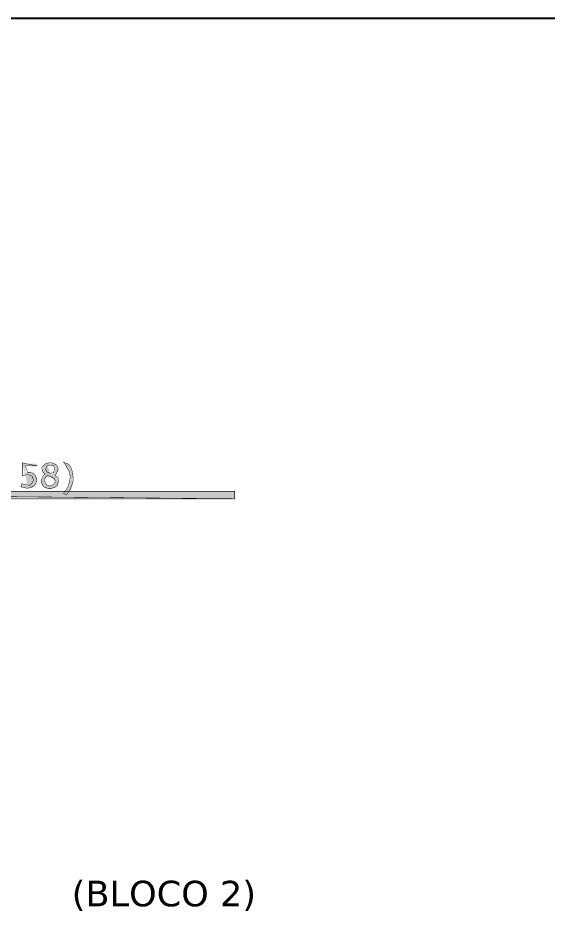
# Model space of a CAD drawing. Header units: millimetres. Extents: x 688550 to 690417, y 7458888 to 7459543.
# Drawn here: x 690271.4 to 690323.9, y 7459453 to 7459543.2 of the extents above; entities that cross this region are included whole.
import ezdxf
from ezdxf.enums import TextEntityAlignment as Align

# ---------------------------------------------------------------- set-up
doc = ezdxf.new("R2010")
doc.units = ezdxf.units.MM
doc.header["$LTSCALE"] = 3
doc.header["$MEASUREMENT"] = 0
for name, color, linetype in [('CDO_INTERIOR', 1, 'Continuous'), ('H', 7, 'Continuous'), ('P', 7, 'Continuous')]:
    doc.layers.add(name, color=color, linetype=linetype)
doc.styles.add('siredit', font='verdana.ttf')

msp = doc.modelspace()

# ---------------------------------------------------------------- hatches: boundary and pattern name
at = {"layer": 'H', "linetype": 'Continuous'}
for points in [[(690272.292, 7459496.664), (690272.141, 7459496.664), (690271.771, 7459496.811), (690271.7, 7459497.181), (690271.994, 7459497.034), (690272.141, 7459496.958), (690272.364, 7459496.958), (690271.847, 7459499.109), (690273.33, 7459499.109), (690273.33, 7459498.81), (690272.141, 7459498.886), (690272.141, 7459498.218), (690272.515, 7459498.218), (690272.737, 7459498.218), (690273.107, 7459497.996), (690273.178, 7459497.924), (690273.33, 7459497.626), (690273.33, 7459497.403), (690273.254, 7459497.256), (690273.178, 7459497.109), (690273.107, 7459496.958), (690272.884, 7459496.736), (690272.515, 7459496.664), (690272.292, 7459496.664)], [(690274.438, 7459496.664), (690274.069, 7459496.736), (690273.846, 7459496.958), (690273.699, 7459497.256), (690273.699, 7459497.479), (690273.771, 7459497.626), (690274.069, 7459497.924), (690274.216, 7459497.773), (690274.069, 7459497.479), (690274.144, 7459497.109), (690274.291, 7459496.958), (690274.438, 7459496.887), (690274.737, 7459496.887), (690274.884, 7459496.958), (690275.031, 7459497.034), (690275.106, 7459497.256), (690275.106, 7459497.403), (690274.585, 7459497.849), (690274.216, 7459497.773), (690274.069, 7459497.924), (690273.922, 7459498.147), (690273.846, 7459498.441), (690273.922, 7459498.886), (690274.069, 7459499.033), (690274.438, 7459499.184), (690274.808, 7459499.184), (690275.106, 7459499.109), (690275.329, 7459498.886), (690275.404, 7459498.663), (690275.404, 7459498.441), (690275.329, 7459498.294), (690275.106, 7459497.996), (690275.031, 7459498.218), (690275.106, 7459498.663), (690274.737, 7459498.962), (690274.514, 7459498.962), (690274.367, 7459498.886), (690274.585, 7459498.147), (690274.737, 7459498.071), (690274.808, 7459498.071), (690275.031, 7459498.218), (690275.106, 7459497.996), (690275.253, 7459497.773), (690275.476, 7459497.479), (690275.476, 7459497.181), (690275.329, 7459496.958), (690275.182, 7459496.887), (690275.106, 7459496.736), (690274.808, 7459496.664), (690274.438, 7459496.664)], [(690276.291, 7459495.996), (690275.921, 7459495.996), (690276.068, 7459496.219), (690276.291, 7459496.589), (690276.513, 7459496.958), (690276.513, 7459497.256), (690276.589, 7459497.479), (690276.589, 7459497.702), (690276.589, 7459497.996), (690276.438, 7459498.441), (690276.219, 7459498.81), (690276.144, 7459499.033), (690275.997, 7459499.109), (690276.291, 7459499.184), (690276.438, 7459499.033), (690276.66, 7459498.663), (690276.736, 7459498.516), (690276.811, 7459498.294), (690276.883, 7459497.849), (690276.883, 7459497.332), (690276.811, 7459496.887), (690276.736, 7459496.736), (690276.66, 7459496.517), (690276.438, 7459496.143), (690276.291, 7459495.996)], [(690292.96, 7459495.551), (690213.173, 7459496.366), (690292.96, 7459496.366), (690292.96, 7459495.551)], [(690213.173, 7459495.551), (690213.173, 7459496.366), (690292.96, 7459495.551), (690213.173, 7459495.551)]]:
    msp.add_hatch(color=256, dxfattribs=at).paths.add_polyline_path(points)

# ---------------------------------------------------------------- linework, layer by layer
msp.add_lwpolyline([(689490.265, 7459543.248), (690416.905, 7459543.248), (690416.905, 7458888.048), (689490.265, 7458888.048)], close=True)
at = {"layer": 'P', "const_width": 0.0462}
for points in [[(690273.254, 7459497.479), (690273.178, 7459497.849), (690272.956, 7459498.147), (690272.662, 7459498.218), (690272.364, 7459498.218), (690272.141, 7459498.886), (690273.254, 7459498.886), (690271.847, 7459499.184), (690271.847, 7459497.924), (690272.141, 7459497.996), (690272.515, 7459497.996), (690272.809, 7459497.849), (690272.956, 7459497.479), (690272.809, 7459497.181), (690272.586, 7459496.958), (690272.141, 7459497.034), (690271.771, 7459497.109), (690271.7, 7459496.811), (690271.994, 7459496.736), (690272.364, 7459496.664), (690272.662, 7459496.736), (690272.956, 7459496.887), (690273.178, 7459497.109), (690273.254, 7459497.403), (690273.254, 7459497.479), (690273.254, 7459497.479)], [(690275.404, 7459497.403), (690275.404, 7459497.702), (690275.106, 7459497.924), (690275.253, 7459498.218), (690275.404, 7459498.588), (690275.253, 7459498.962), (690274.808, 7459499.184), (690274.438, 7459499.184), (690274.144, 7459499.109), (690273.771, 7459498.739), (690273.846, 7459498.294), (690274.069, 7459498.071), (690273.846, 7459497.773), (690273.699, 7459497.403), (690273.846, 7459496.958), (690274.069, 7459496.736), (690274.367, 7459496.664), (690274.737, 7459496.664), (690275.031, 7459496.736), (690275.329, 7459496.958), (690275.404, 7459497.403), (690275.404, 7459497.403)], [(690275.031, 7459498.588), (690274.959, 7459498.218), (690274.585, 7459498.147), (690274.291, 7459498.294), (690274.144, 7459498.516), (690274.291, 7459498.886), (690274.585, 7459498.962), (690274.959, 7459498.886), (690275.031, 7459498.588), (690275.031, 7459498.588)], [(690276.883, 7459497.626), (690276.811, 7459498.294), (690276.66, 7459498.739), (690276.438, 7459499.033), (690275.921, 7459499.256), (690276.144, 7459498.962), (690276.291, 7459498.663), (690276.513, 7459498.294), (690276.589, 7459497.773), (690276.513, 7459497.256), (690276.366, 7459496.811), (690276.144, 7459496.442), (690275.921, 7459496.143), (690276.219, 7459495.996), (690276.589, 7459496.589), (690276.736, 7459496.958), (690276.883, 7459497.403), (690276.883, 7459497.626), (690276.883, 7459497.626)], [(690275.106, 7459497.332), (690274.959, 7459497.034), (690274.585, 7459496.887), (690274.291, 7459496.958), (690274.069, 7459497.332), (690274.069, 7459497.626), (690274.291, 7459497.924), (690274.585, 7459497.849), (690275.031, 7459497.626), (690275.106, 7459497.332), (690275.106, 7459497.332)], [(690292.885, 7459495.627), (690292.885, 7459496.366), (690213.173, 7459496.366), (690292.885, 7459495.627), (690292.885, 7459495.627)], [(690292.885, 7459495.627), (690213.173, 7459496.366), (690213.173, 7459495.627), (690292.885, 7459495.627), (690292.885, 7459495.627)]]:
    msp.add_lwpolyline(points, dxfattribs=at)

# ---------------------------------------------------------------- texts
at = {"layer": 'CDO_INTERIOR', "linetype": 'Continuous', "style": 'siredit'}
msp.add_text('(BLOCO 2)', height=2.535, rotation=359.97241, dxfattribs=at).set_placement((690276.738, 7459456.51), align=Align.MIDDLE_LEFT)

doc.saveas('drawing.dxf')
